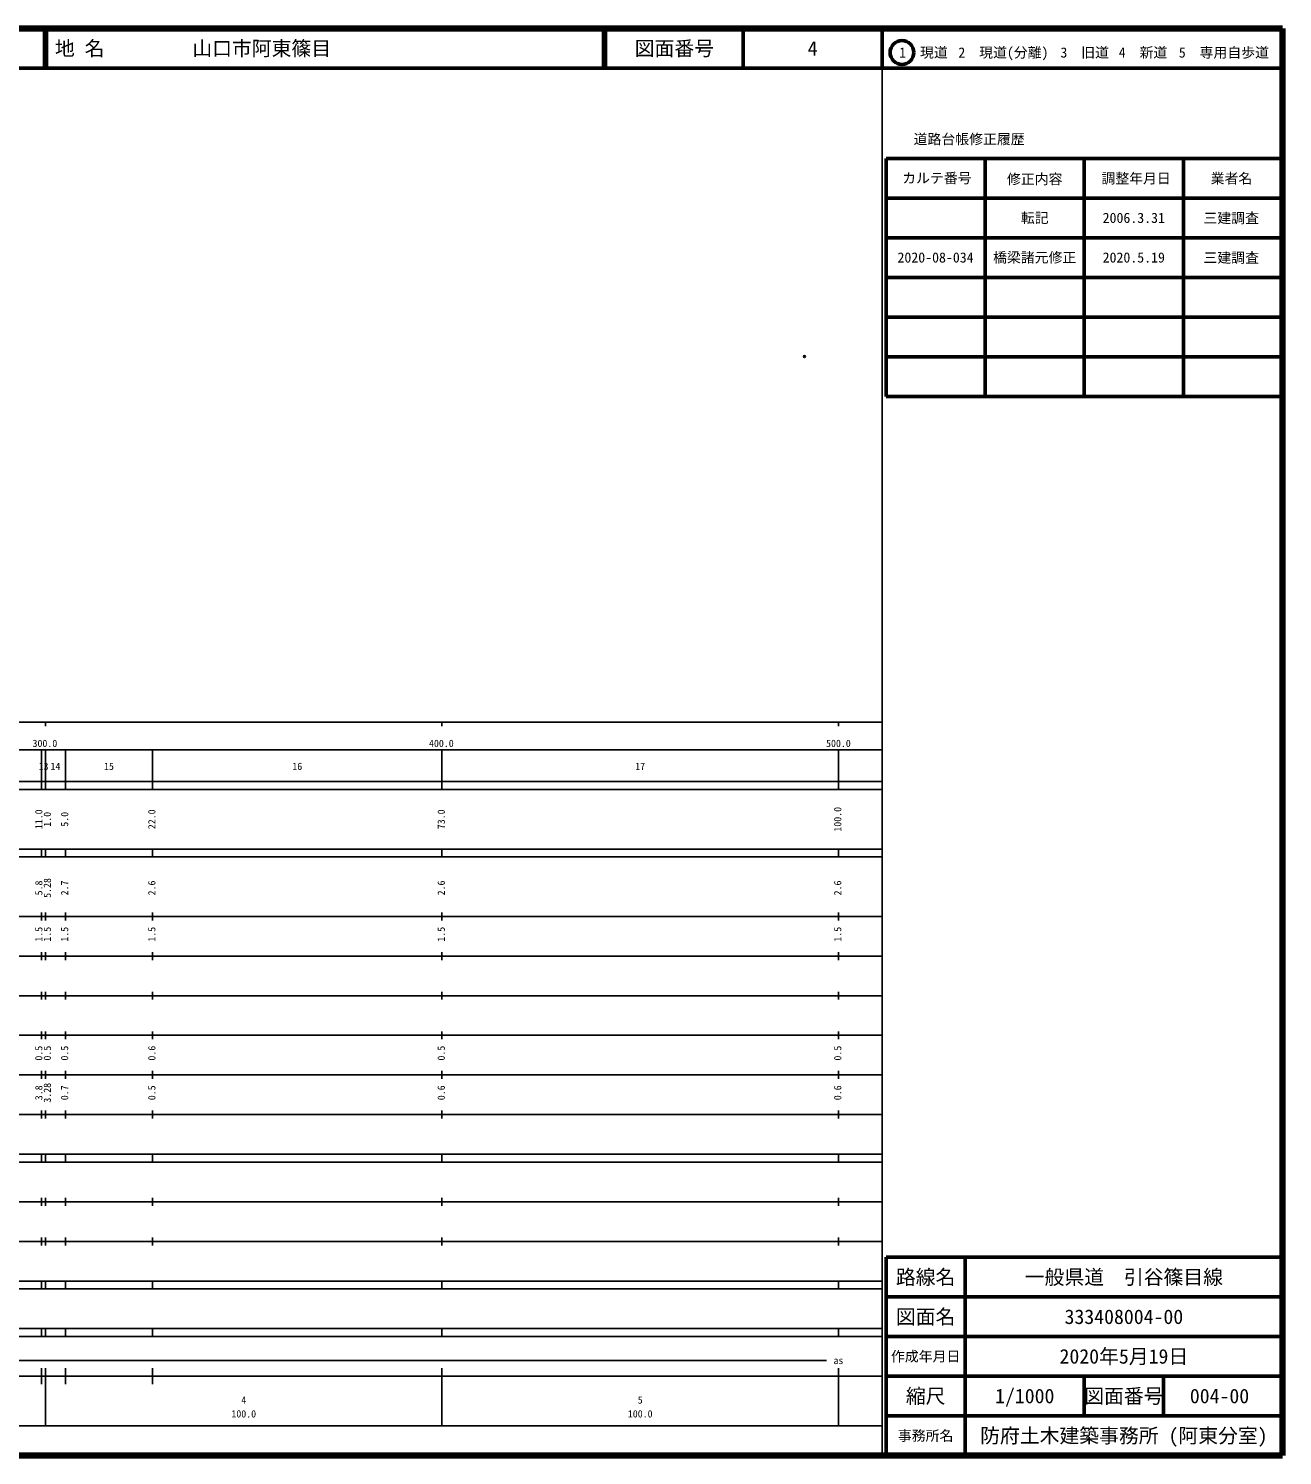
# Model space of a CAD drawing. Units: millimetres on the paper. Extents: x 40 to 680, y 20 to 380.
# Drawn here: x 363.7 to 680, y 20 to 380 of the extents above; entities that cross this region are included whole.
import ezdxf
from ezdxf.enums import TextEntityAlignment as Align

# ---------------------------------------------------------------- set-up
doc = ezdxf.new("R2010")
doc.units = ezdxf.units.MM
doc.header["$PDMODE"] = 32
doc.header["$PDSIZE"] = 0.5
doc.layers.add('M-OTRS', color=6, linetype='Continuous')
doc.layers.add('M-TTL-TXT', color=7, linetype='Continuous')
for name, color, linetype, lineweight in [('M-TTL', 2, 'Continuous', 140), ('M-TTL-BAND', 7, 'Continuous', 25), ('M-TTL-FRAM', 2, 'Continuous', 50), ('M-TTL-LINE', 7, 'Continuous', 50)]:
    doc.layers.add(name, color=color, linetype=linetype, lineweight=lineweight)
doc.styles.add('ＭＳ ゴシック', font='')
doc.styles.get('ＭＳ ゴシック').set_extended_font_data('MS Gothic')

msp = doc.modelspace()

# ---------------------------------------------------------------- linework, layer by layer
at = {"layer": 'M-OTRS'}
msp.add_point((559.424, 297.232), dxfattribs=at)
at = {"layer": 'M-TTL'}
for p, q in [((680, 380), (40, 380)), ((680, 20), (680, 380)), ((40, 20), (680, 20))]:
    msp.add_line(p, q, dxfattribs=at)
at = {"layer": 'M-TTL-BAND'}
for p, q in [((579, 20), (579, 370)), ((40, 205), (579, 205)), ((368, 205), (368, 204)), ((468, 205), (468, 204)), ((568, 205), (568, 204)), ((68, 198), (579, 198)), ((367, 188), (367, 198)), ((368, 188), (368, 198)), ((373, 188), (373, 198)), ((395, 188), (395, 198)), ((468, 188), (468, 198)), ((568, 188), (568, 198)), ((40, 190), (579, 190)), ((40, 188), (579, 188)), ((40, 173), (579, 173)), ((367, 171), (367, 173)), ((368, 171), (368, 173)), ((373, 171), (373, 173)), ((395, 171), (395, 173)), ((468, 171), (468, 173)), ((568, 171), (568, 173)), ((40, 171), (579, 171)), ((40, 156), (579, 156)), ((367, 155), (367, 157)), ((368, 155), (368, 157)), ((373, 155), (373, 157)), ((395, 155), (395, 157)), ((468, 155), (468, 157)), ((568, 155), (568, 157)), ((46, 146), (579, 146)), ((367, 145), (367, 147)), ((368, 145), (368, 147)), ((373, 145), (373, 147)), ((395, 145), (395, 147)), ((468, 145), (468, 147)), ((568, 145), (568, 147)), ((367, 135), (367, 137)), ((368, 135), (368, 137)), ((373, 135), (373, 137)), ((395, 135), (395, 137)), ((468, 135), (468, 137)), ((568, 135), (568, 137)), ((52, 136), (579, 136)), ((46, 126), (579, 126)), ((367, 125), (367, 127)), ((368, 125), (368, 127)), ((373, 125), (373, 127)), ((395, 125), (395, 127)), ((468, 125), (468, 127)), ((568, 125), (568, 127)), ((52, 116), (579, 116)), ((367, 115), (367, 117)), ((368, 115), (368, 117)), ((373, 115), (373, 117)), ((395, 115), (395, 117)), ((468, 115), (468, 117)), ((568, 115), (568, 117)), ((46, 106), (579, 106)), ((367, 105), (367, 107)), ((368, 105), (368, 107)), ((373, 105), (373, 107)), ((395, 105), (395, 107)), ((468, 105), (468, 107)), ((568, 105), (568, 107)), ((40, 96), (579, 96)), ((40, 94), (579, 94)), ((367, 94), (367, 96)), ((368, 94), (368, 96)), ((373, 94), (373, 96)), ((395, 94), (395, 96)), ((468, 94), (468, 96)), ((568, 94), (568, 96)), ((49, 84), (579, 84)), ((367, 83), (367, 85)), ((368, 83), (368, 85)), ((373, 83), (373, 85)), ((395, 83), (395, 85)), ((468, 83), (468, 85)), ((568, 83), (568, 85)), ((40, 74), (579, 74)), ((367, 73), (367, 75)), ((368, 73), (368, 75)), ((373, 73), (373, 75)), ((395, 73), (395, 75)), ((468, 73), (468, 75)), ((568, 73), (568, 75)), ((40, 64), (579, 64)), ((40, 62), (579, 62)), ((367, 62), (367, 64)), ((368, 62), (368, 64)), ((373, 62), (373, 64)), ((395, 62), (395, 64)), ((468, 62), (468, 64)), ((568, 62), (568, 64)), ((40, 52), (579, 52)), ((367, 50), (367, 52)), ((368, 50), (368, 52)), ((373, 50), (373, 52)), ((395, 50), (395, 52)), ((468, 50), (468, 52)), ((568, 50), (568, 52)), ((40, 50), (579, 50)), ((71, 44), (565, 44)), ((40, 40), (579, 40)), ((367, 38), (367, 42)), ((368, 27.5), (368, 42)), ((373, 38), (373, 42)), ((395, 38), (395, 42)), ((468, 27.5), (468, 42)), ((568, 27.5), (568, 42)), ((68, 27.5), (579, 27.5))]:
    msp.add_line(p, q, dxfattribs=at)
at = {"layer": 'M-TTL-FRAM'}
for p, q in [((580, 347.197), (580, 287.197)), ((580, 347.197), (680, 347.197)), ((580, 287.197), (680, 287.197)), ((680, 70), (580, 70)), ((580, 70), (580, 20))]:
    msp.add_line(p, q, dxfattribs=at)
at = {"layer": 'M-TTL-LINE'}
for p, q in [((367.75, 380), (367.75, 370)), ((368.25, 380), (368.25, 370)), ((508.747, 380), (508.747, 370)), ((509.247, 380), (509.247, 370)), ((543.997, 380), (543.997, 370)), ((579, 380), (579, 370)), ((40, 370), (680, 370)), ((605, 347.197), (605, 287.197)), ((630, 347.197), (630, 287.197)), ((655, 347.197), (655, 287.197)), ((580, 337.197), (680, 337.197)), ((580, 327.197), (680, 327.197)), ((580, 317.197), (680, 317.197)), ((580, 307.197), (680, 307.197)), ((580, 297.197), (680, 297.197)), ((600, 70), (600, 20)), ((680, 60), (580, 60)), ((680, 50), (580, 50)), ((680, 40), (580, 40)), ((630, 40), (630, 30)), ((650, 40), (650, 30)), ((680, 30), (580, 30))]:
    msp.add_line(p, q, dxfattribs=at)
msp.add_circle((584.031, 373.958), 3, dxfattribs=at)

# ---------------------------------------------------------------- texts
at = {"layer": 'M-TTL-BAND', "style": 'ＭＳ ゴシック'}
for s, p in [('300.0', (367.844, 198.195)), ('400.0', (467.844, 198.195)), ('500.0', (568, 198.195)), ('13', (367.5, 192.405)), ('14', (370.5, 192.405)), ('15', (384, 192.405)), ('16', (431.5, 192.405)), ('17', (518, 192.405)), ('as', (568, 42.5)), ('4', (418, 32.523)), ('5', (518, 32.523)), ('100.0', (418, 29.033)), ('100.0', (518, 29.033))]:
    msp.add_text(s, height=1.833, dxfattribs=at).set_placement(p, align=Align.BOTTOM_CENTER)
for s, p in [('11.0', (367.762, 180.5)), ('1.0', (369.906, 180.5)), ('5.0', (374.272, 180.5)), ('22.0', (396.272, 180.5)), ('73.0', (469.272, 180.5)), ('100.0', (569.272, 180.5)), ('5.8', (367.762, 163.174)), ('5.28', (369.906, 163.174)), ('2.7', (374.272, 163.174)), ('2.6', (396.272, 163.174)), ('2.6', (469.272, 163.174)), ('2.6', (569.272, 163.174)), ('1.5', (367.762, 151.5)), ('1.5', (369.906, 151.5)), ('1.5', (374.272, 151.5)), ('1.5', (396.272, 151.5)), ('1.5', (469.272, 151.5)), ('1.5', (569.272, 151.5)), ('0.5', (367.762, 121.5)), ('0.5', (369.906, 121.5)), ('0.5', (374.272, 121.5)), ('0.6', (396.272, 121.5)), ('0.5', (469.272, 121.5)), ('0.5', (569.272, 121.5)), ('3.8', (367.762, 111.5)), ('3.28', (369.906, 111.5)), ('0.7', (374.272, 111.5)), ('0.5', (396.272, 111.5)), ('0.6', (469.272, 111.5)), ('0.6', (569.272, 111.5))]:
    msp.add_text(s, height=1.833, rotation=90, dxfattribs=at).set_placement(p, align=Align.BOTTOM_CENTER)
at = {"layer": 'M-TTL-TXT', "style": 'ＭＳ ゴシック'}
for s, p in [('地 名', (370.38, 375)), ('山口市阿東篠目', (405.024, 375))]:
    msp.add_text(s, height=3.666, dxfattribs=at).set_placement(p, align=Align.MIDDLE_LEFT)
for s, height, p in [('図面番号', 3.666, (526.622, 375)), ('4', 3.666, (561.497, 375)), ('1\u3000現道', 2.566, (589.448, 373.958)), ('2\u3000現道(分離)', 2.566, (609.619, 373.958)), ('3\u3000旧道', 2.566, (630.121, 373.958)), ('4\u3000新道', 2.566, (644.824, 373.958)), ('5\u3000専用自歩道', 2.566, (665.228, 373.958)), ('道路台帳修正履歴', 2.566, (600.968, 352.113)), ('カルテ番号', 2.566, (592.839, 342.277)), ('修正内容', 2.566, (617.509, 342.023)), ('調整年月日', 2.566, (643.089, 342.197)), ('業者名', 2.566, (667.134, 342.197)), ('転記', 2.566, (617.5, 332.245)), ('2006.3.31', 2.566, (642.5, 332.245)), ('三建調査', 2.566, (667.077, 332.189)), ('2020-08-034', 2.566, (592.5, 322.245)), ('橋梁諸元修正', 2.566, (617.5, 322.245)), ('2020.5.19', 2.566, (642.5, 322.245)), ('三建調査', 2.566, (667.077, 322.189)), ('路線名', 3.666, (590, 65)), ('路線名', 3.666, (590, 65)), ('一般県道\u3000引谷篠目線', 3.666, (640, 65)), ('図面名', 3.666, (590, 55)), ('図面名', 3.666, (590, 55)), ('333408004-00', 3.666, (640, 55)), ('2020年5月19日', 3.666, (640, 45)), ('作成年月日', 2.566, (590, 45)), ('作成年月日', 2.566, (590, 45)), ('縮尺', 3.666, (590, 35)), ('縮尺', 3.666, (590, 35)), ('1/1000', 3.666, (615, 35)), ('図面番号', 3.666, (640, 35)), ('図面番号', 3.666, (640, 35)), ('004-00', 3.666, (664.125, 35)), ('事務所名', 2.566, (590, 25)), ('事務所名', 2.566, (590, 25)), ('防府土木建築事務所 (阿東分室)', 3.666, (640, 25))]:
    msp.add_text(s, height=height, dxfattribs=at).set_placement(p, align=Align.MIDDLE_CENTER)

doc.saveas('drawing.dxf')
